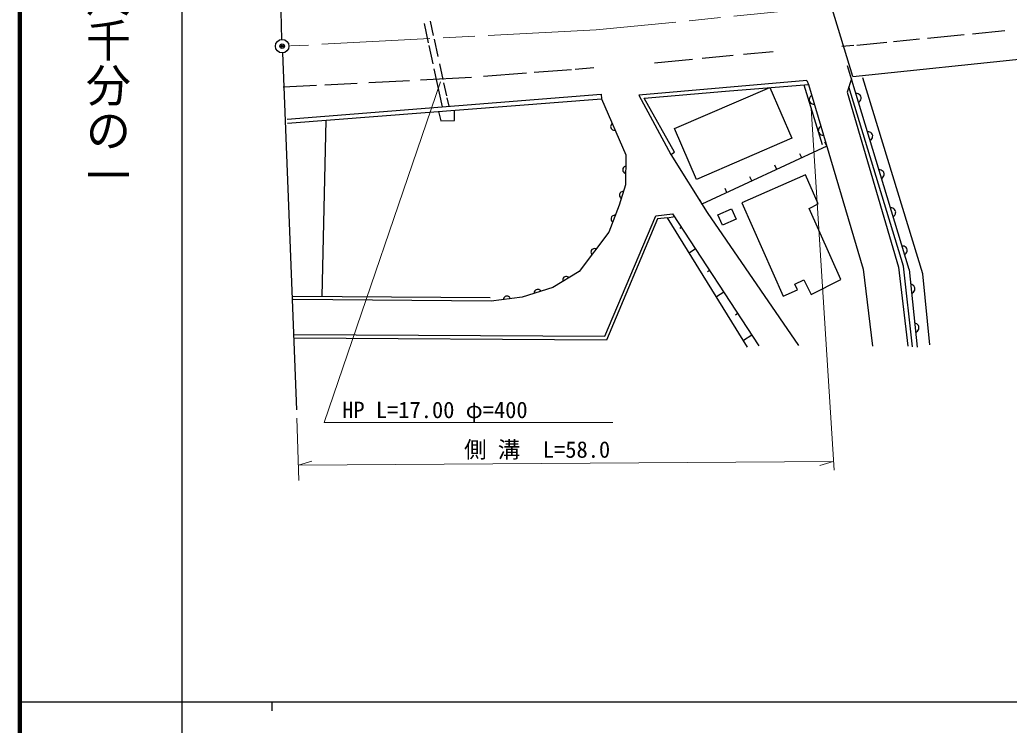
# Model space of a CAD drawing. Units: millimetres, scale not verified. Extents: x 40000 to 680000, y 20000 to 380000.
# Drawn here: x 40000 to 149910, y 202409 to 280757 of the extents above; entities that cross this region are included whole.
import ezdxf
from ezdxf.enums import TextEntityAlignment as Align

# ---------------------------------------------------------------- set-up
doc = ezdxf.new("R2010")
doc.units = ezdxf.units.MM
doc.header["$LTSCALE"] = 1000
doc.header["$PDMODE"] = 32
doc.header["$PDSIZE"] = 500
doc.linetypes.add('CHAIN', pattern=[18.5, 12, -1.5, 3.5, -1.5])
for name, color, linetype, lineweight in [('M-BGD', 7, 'Continuous', 25), ('M-BMK', 2, 'CHAIN', 13), ('M-BMK-OTRS', 5, 'Continuous', 25), ('M-BMK-SRVR', 3, 'Continuous', 25), ('M-OTRS', 6, 'Continuous', 25), ('M-STR-HTXT', 7, 'Continuous', 13), ('M-STR-STR1', 1, 'Continuous', 25), ('M-STR-STRC', 7, 'Continuous', 25), ('M-TTL', 2, 'Continuous', 140), ('M-TTL-BAND', 7, 'Continuous', 25)]:
    doc.layers.add(name, color=color, linetype=linetype, lineweight=lineweight)
doc.styles.add('@ＭＳ ゴシック', font='')
doc.styles.add('ＭＳ ゴシック', font='')
doc.styles.get('@ＭＳ ゴシック').set_extended_font_data('@MS Gothic')
doc.styles.get('ＭＳ ゴシック').set_extended_font_data('MS Gothic')

msp = doc.modelspace()

# ---------------------------------------------------------------- linework, layer by layer
at = {"layer": 'M-BGD'}
for p, q in [((85415, 278207), (84957, 280334)), ((85582, 280611), (85928, 279024)), ((86020, 278601), (86442, 276666)), ((85920, 275864), (85478, 277916)), ((86947, 271091), (86036, 275324)), ((86620, 275849), (86993, 274139)), ((138790, 253041), (131959, 275654)), ((87074, 273768), (87395, 272295)), ((127433, 274012), (108755, 272387)), ((127433, 274012), (127610, 273581)), ((132400, 274194), (131920, 272718)), ((140311, 252524), (133647, 274324)), ((109345, 272034), (118410, 272821)), ((112733, 268665), (123329, 273228)), ((118410, 272821), (127610, 273581)), ((123329, 273228), (125753, 267598)), ((127098, 273539), (129115, 266910)), ((127610, 273581), (133674, 253046)), ((131920, 272718), (137620, 253289)), ((138151, 253378), (132108, 273294)), ((69713, 269734), (104587, 272481)), ((69727, 269281), (104624, 271978)), ((87436, 272105), (87645, 271146)), ((104587, 272481), (104624, 271978)), ((104624, 271978), (107325, 265754)), ((108755, 272387), (112322, 265799)), ((112721, 266056), (109345, 272034)), ((127696, 271949), (127691, 271823)), ((127691, 271823), (127737, 271669)), ((127725, 272062), (127696, 271949)), ((127792, 272186), (127725, 272062)), ((127737, 271669), (127809, 271565)), ((127871, 272272), (127792, 272186)), ((127809, 271565), (127895, 271487)), ((127975, 272344), (127871, 272272)), ((127895, 271487), (128019, 271419)), ((133021, 272553), (132894, 272557)), ((133134, 272525), (133021, 272553)), ((133258, 272458), (133134, 272525)), ((133183, 271600), (133287, 271673)), ((133345, 272380), (133258, 272458)), ((133287, 271673), (133365, 271759)), ((133418, 272276), (133345, 272380)), ((133365, 271759), (133432, 271884)), ((133464, 272123), (133418, 272276)), ((133432, 271884), (133460, 271997)), ((133460, 271997), (133464, 272123)), ((86507, 270578), (86767, 269523)), ((88288, 269565), (88285, 270715)), ((128019, 271419), (128132, 271390)), ((128132, 271390), (128258, 271385)), ((73984, 269610), (73570, 250026)), ((86767, 269523), (88288, 269565)), ((105644, 268984), (105632, 268891)), ((105632, 268891), (105641, 268791)), ((105641, 268791), (105692, 268673)), ((105686, 269089), (105644, 268984)), ((105740, 269165), (105686, 269089)), ((105692, 268673), (105759, 268598)), ((105815, 269233), (105740, 269165)), ((105759, 268598), (105835, 268544)), ((105835, 268544), (105940, 268502)), ((105940, 268502), (106033, 268490)), ((106033, 268490), (106134, 268499)), ((115158, 263035), (112733, 268665)), ((128709, 268516), (128705, 268390)), ((128705, 268390), (128750, 268236)), ((128739, 268629), (128709, 268516)), ((128806, 268753), (128739, 268629)), ((128750, 268236), (128823, 268133)), ((128885, 268839), (128806, 268753)), ((128989, 268912), (128885, 268839)), ((134299, 268323), (134172, 268326)), ((134412, 268294), (134299, 268323)), ((134536, 268227), (134412, 268294)), ((134623, 268149), (134536, 268227)), ((125753, 267598), (115158, 263035)), ((128823, 268133), (128909, 268054)), ((128909, 268054), (129033, 267986)), ((129033, 267986), (129146, 267957)), ((129146, 267957), (129272, 267953)), ((129637, 266716), (129427, 267169)), ((134461, 267369), (134565, 267442)), ((134565, 267442), (134643, 267528)), ((134696, 268046), (134623, 268149)), ((134643, 267528), (134710, 267653)), ((134742, 267893), (134696, 268046)), ((134710, 267653), (134738, 267766)), ((134738, 267766), (134742, 267893)), ((112322, 265799), (112721, 266056)), ((129637, 266716), (115782, 260280)), ((129637, 266716), (115782, 260280)), ((107325, 265754), (107294, 262437)), ((112322, 265799), (116354, 259368)), ((126866, 265428), (126656, 265882)), ((106974, 264162), (106973, 264034)), ((106973, 264034), (107004, 263938)), ((107007, 264258), (106974, 264162)), ((107004, 263938), (107051, 263858)), ((107056, 264338), (107007, 264258)), ((107051, 263858), (107130, 263777)), ((107137, 264417), (107056, 264338)), ((107217, 264464), (107137, 264417)), ((107313, 264495), (107217, 264464)), ((124095, 264141), (123885, 264595)), ((135577, 264092), (135450, 264096)), ((135690, 264064), (135577, 264092)), ((135814, 263997), (135690, 264064)), ((135901, 263918), (135814, 263997)), ((135974, 263815), (135901, 263918)), ((136020, 263662), (135974, 263815)), ((107130, 263777), (107210, 263728)), ((107210, 263728), (107306, 263695)), ((127271, 263521), (120219, 260430)), ((121324, 262854), (121113, 263308)), ((128686, 260303), (127271, 263521)), ((135739, 263138), (135843, 263211)), ((135843, 263211), (135921, 263298)), ((135921, 263298), (135988, 263422)), ((135988, 263422), (136016, 263536)), ((136016, 263536), (136020, 263662)), ((107294, 262437), (106596, 260175)), ((106771, 261610), (106702, 261548)), ((106871, 261663), (106771, 261610)), ((106962, 261686), (106871, 261663)), ((107063, 261688), (106962, 261686)), ((118553, 261567), (118342, 262020)), ((106643, 261466), (106605, 261343)), ((106605, 261343), (106607, 261242)), ((106607, 261242), (106630, 261152)), ((106630, 261152), (106683, 261052)), ((106702, 261548), (106643, 261466)), ((106683, 261052), (106745, 260982)), ((106745, 260982), (106827, 260923)), ((115782, 260280), (115571, 260733)), ((106596, 260175), (105451, 257173)), ((117555, 259108), (119065, 259771)), ((119065, 259771), (119580, 258598)), ((120219, 260430), (124782, 250044)), ((127686, 259791), (128686, 260303)), ((131210, 251920), (127686, 259791)), ((136854, 259862), (136728, 259865)), ((136968, 259833), (136854, 259862)), ((137092, 259766), (136968, 259833)), ((137179, 259688), (137092, 259766)), ((137252, 259585), (137179, 259688)), ((137298, 259431), (137252, 259585)), ((137294, 259305), (137298, 259431)), ((104997, 245617), (110660, 258967)), ((110834, 258652), (105175, 245167)), ((105687, 258734), (105683, 258633)), ((105683, 258633), (105699, 258541)), ((105733, 258854), (105687, 258734)), ((105699, 258541), (105745, 258438)), ((105797, 258932), (105733, 258854)), ((105745, 258438), (105803, 258364)), ((105870, 258989), (105797, 258932)), ((105803, 258364), (105881, 258300)), ((105973, 259036), (105870, 258989)), ((106065, 259052), (105973, 259036)), ((106166, 259048), (106065, 259052)), ((110660, 258967), (112517, 259210)), ((111933, 258755), (110834, 258652)), ((111933, 258755), (112721, 258898)), ((120851, 244399), (111933, 258755)), ((112517, 259210), (122096, 244540)), ((116354, 259368), (126510, 244590)), ((118070, 257935), (117555, 259108)), ((119580, 258598), (118070, 257935)), ((137017, 258908), (137120, 258981)), ((137120, 258981), (137199, 259067)), ((137199, 259067), (137266, 259192)), ((137266, 259192), (137294, 259305)), ((113502, 257701), (113307, 257574)), ((105451, 257173), (102134, 252790)), ((103454, 255038), (103444, 254945)), ((103486, 255134), (103454, 255038)), ((103563, 255236), (103486, 255134)), ((103647, 255293), (103563, 255236)), ((103733, 255328), (103647, 255293)), ((103846, 255343), (103733, 255328)), ((103938, 255333), (103846, 255343)), ((104034, 255301), (103938, 255333)), ((115065, 255308), (114360, 254848)), ((138132, 255631), (138006, 255635)), ((138245, 255603), (138132, 255631)), ((138370, 255536), (138245, 255603)), ((138456, 255457), (138370, 255536)), ((138529, 255354), (138456, 255457)), ((138576, 255201), (138529, 255354)), ((138544, 254961), (138572, 255074)), ((138572, 255074), (138576, 255201)), ((103444, 254945), (103459, 254833)), ((103459, 254833), (103494, 254746)), ((103494, 254746), (103551, 254663)), ((138295, 254677), (138398, 254750)), ((138398, 254750), (138477, 254837)), ((138477, 254837), (138544, 254961)), ((116627, 252915), (116400, 252766)), ((133674, 253046), (134740, 244515)), ((137620, 253289), (138635, 244510)), ((139159, 244429), (138151, 253378)), ((138790, 253041), (139683, 244393)), ((102134, 252790), (99212, 251013)), ((100335, 251996), (100308, 251886)), ((100308, 251886), (100309, 251793)), ((100309, 251793), (100331, 251694)), ((100379, 252078), (100335, 251996)), ((100444, 252156), (100379, 252078)), ((100553, 252222), (100444, 252156)), ((100652, 252245), (100553, 252222)), ((100745, 252245), (100652, 252245)), ((100855, 252218), (100745, 252245)), ((100938, 252175), (100855, 252218)), ((101015, 252110), (100938, 252175)), ((126093, 251392), (127113, 251884)), ((127113, 251884), (127896, 250263)), ((127896, 250263), (131210, 251920)), ((141078, 244660), (140311, 252524)), ((99212, 251013), (95816, 249947)), ((97209, 250653), (97156, 250552)), ((97270, 250722), (97209, 250653)), ((97352, 250782), (97270, 250722)), ((97475, 250820), (97352, 250782)), ((97576, 250818), (97475, 250820)), ((97666, 250796), (97576, 250818)), ((97767, 250744), (97666, 250796)), ((97837, 250682), (97767, 250744)), ((97896, 250600), (97837, 250682)), ((124782, 250044), (126384, 250755)), ((126384, 250755), (126093, 251392)), ((139085, 251349), (138962, 251376)), ((139191, 251299), (139085, 251349)), ((139300, 251210), (139191, 251299)), ((139273, 250503), (139362, 250613)), ((139370, 251117), (139300, 251210)), ((139362, 250613), (139411, 250719)), ((139422, 251002), (139370, 251117)), ((139411, 250719), (139439, 250842)), ((139439, 250842), (139422, 251002)), ((70345, 250049), (92262, 249897)), ((92381, 249513), (70357, 249682)), ((95816, 249947), (92381, 249513)), ((93721, 249779), (93702, 249680)), ((93759, 249864), (93721, 249779)), ((93828, 249954), (93759, 249864)), ((93902, 250011), (93828, 249954)), ((93993, 250055), (93902, 250011)), ((94120, 250071), (93993, 250055)), ((94219, 250052), (94120, 250071)), ((94304, 250014), (94219, 250052)), ((94394, 249945), (94304, 250014)), ((94452, 249871), (94394, 249945)), ((94495, 249780), (94452, 249871)), ((97134, 250462), (97133, 250360)), ((97156, 250552), (97134, 250462)), ((118190, 250522), (117377, 249991)), ((139064, 250381), (139180, 250434)), ((139180, 250434), (139273, 250503)), ((119753, 248129), (119492, 247959)), ((139532, 247025), (139408, 247052)), ((139637, 246975), (139532, 247025)), ((139747, 246886), (139637, 246975)), ((139720, 246180), (139809, 246289)), ((139817, 246793), (139747, 246886)), ((139809, 246289), (139858, 246395)), ((139869, 246678), (139817, 246793)), ((139858, 246395), (139886, 246518)), ((139886, 246518), (139869, 246678)), ((70481, 245818), (104997, 245617)), ((105175, 245167), (70495, 245392)), ((121315, 245736), (120394, 245135)), ((139511, 246057), (139626, 246110)), ((139626, 246110), (139720, 246180))]:
    msp.add_line(p, q, dxfattribs=at)
at = {"layer": 'M-BMK'}
for p, q in [((168094, 285980), (104015, 279630)), ((104015, 279630), (70085, 277850))]:
    msp.add_line(p, q, dxfattribs=at)
at = {"layer": 'M-BMK-OTRS'}
for p, q in [((69125, 278574), (68234, 315740)), ((69173, 277075), (70750, 237440))]:
    msp.add_line(p, q, dxfattribs=at)
at = {"layer": 'M-BMK-SRVR'}
for radius in [750, 30]:
    msp.add_circle((69143, 277824), radius, dxfattribs=at)
at = {"layer": 'M-OTRS'}
msp.add_circle((69143, 277824), 100, dxfattribs=at)
msp.add_point((69143, 277824), dxfattribs=at)
at = {"layer": 'M-STR-HTXT'}
for p, q in [((73805, 236021), (86740, 273878)), ((127917, 270903), (130465, 230752)), ((70781, 236494), (71002, 229596)), ((73805, 236021), (105863, 236021)), ((70945, 231303), (72442, 231733)), ((70945, 231303), (130370, 231680)), ((130370, 231680), (128873, 231251))]:
    msp.add_line(p, q, dxfattribs=at)
at = {"layer": 'M-STR-STR1'}
for q in [(127823, 290062), (188037, 280255)]:
    msp.add_line((132535, 274454), q, dxfattribs=at)
at = {"layer": 'M-STR-STRC'}
for p, q in [((145818, 279212), (149434, 279571)), ((132980, 277938), (136301, 278268)), ((137053, 278342), (139929, 278628)), ((140851, 278719), (144896, 279121)), ((120396, 276932), (123671, 277247)), ((132654, 277906), (131318, 277773)), ((110506, 275978), (114716, 276384)), ((115785, 276487), (119260, 276822)), ((91526, 274479), (96271, 274853)), ((97140, 274922), (101283, 275248)), ((101684, 275280), (103756, 275443)), ((73883, 273540), (77492, 273725)), ((78762, 273790), (83306, 274022)), ((84509, 274083), (90190, 274374)), ((69272, 273304), (72948, 273492))]:
    msp.add_line(p, q, dxfattribs=at)
at = {"layer": 'M-TTL'}
msp.add_line((40000, 380000), (40000, 20000), dxfattribs=at)
at = {"layer": 'M-TTL-BAND'}
for p, q in [((58000, 370000), (58000, 20000)), ((40000, 205000), (579000, 205000)), ((68000, 205000), (68000, 204000))]:
    msp.add_line(p, q, dxfattribs=at)

# ---------------------------------------------------------------- texts
at = {"layer": 'M-STR-HTXT', "style": 'ＭＳ ゴシック'}
for s, p in [('HP L=17.00 φ=400', (75813, 235964)), ('側 溝\u3000L=58.0', (89354, 231562))]:
    msp.add_text(s, height=1833, dxfattribs=at).set_placement(p, align=Align.BOTTOM_LEFT)
at = {"layer": 'M-TTL-BAND', "style": '@ＭＳ ゴシック'}
msp.add_text('縮尺千分の一', height=3666, rotation=270, dxfattribs=at).set_placement((49777, 261030), align=Align.MIDDLE_RIGHT)

doc.saveas('drawing.dxf')
